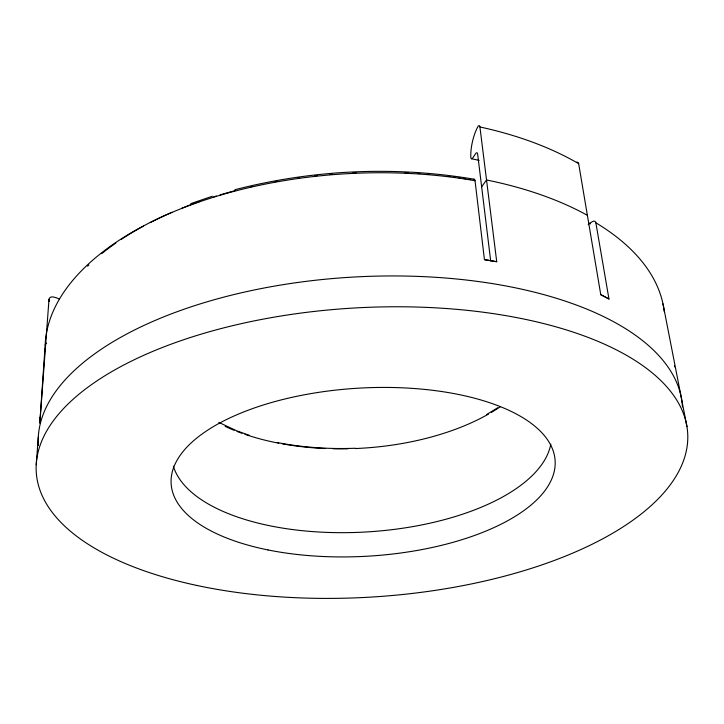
<?xml version="1.0" encoding="UTF-8"?>
<svg xmlns="http://www.w3.org/2000/svg" width="724" height="724" viewBox="0 0 724 724"><rect width="100%" height="100%" fill="white"/><g stroke="black" fill="none" stroke-linecap="round" stroke-linejoin="round"><path stroke-width="1.09" d="M46.58 343.122A3.385 2.815 3.4 0 0 45.178 345.203L39.829 422.961L48.997 299.347A3.285 2.679 1.5 0 1 53.015 296.94A23.15 18.996 0.9 0 1 59.413 299.066M36.236 464.754L38.291 437.079M481.65 186.855L486.528 179.932M486.555 414.59L497.732 407.73M588.159 224.721A3.71 2.489 -57.5 0 1 589.635 223.309L592.485 221.58A3.72 2.498 -57.4 0 1 595.852 222.793A310.252 161.316 -3.4 0 1 664.27 311.691M190.774 203.634L212.331 196.249M234.956 189.715C312.849 169.66 395.005 165.778 474.338 179.262M355.412 448.247C329.239 449.242 302.931 447.559 277.211 442.527M473.451 179.661A3.901 1.376 -79.4 0 1 475.025 180.719L484.446 259.654L496.727 261.726L479.921 126.962A3.819 1.412 -77.2 0 0 477.731 126.899A26.933 10.118 -77.3 0 0 470.79 156.855A3.783 1.403 -77.6 0 0 472.718 157.977L475.722 153.542A3.81 1.43 -77.6 0 1 477.65 154.14L490.691 260.957M471.414 158.701L479.152 160.384M249.481 435.396L236.486 430.717L218.811 422.373M576.666 162.194A3.674 2.299 -58.7 0 1 578.666 163.669L600.775 294.686L608.965 299.003L595.852 222.793M589.635 223.309L590.585 223.879M662.985 303.854L681.583 399.087M681.637 399.431L686.958 426.653M674.415 365.846L674.614 366.869M39.829 422.961A319.836 151.723 -3.4 0 1 39.802 417.522M484.446 259.654A319.836 151.723 -3.4 0 1 496.727 261.726M600.775 294.686A319.836 151.723 -3.4 0 1 608.965 299.003M45.178 345.203A310.252 161.316 -3.4 0 1 475.025 180.719M87.613 266.188A306.56 159.868 -3.4 0 1 88.862 264.975M101.668 253.69A306.56 159.868 -3.4 0 1 115.831 243.056M121.098 239.49A306.56 159.868 -3.4 0 1 143.624 226.024M150.221 222.558A306.56 159.868 -3.4 0 1 172.068 212.268M182.005 208.132A306.56 159.868 -3.4 0 1 199.607 201.525M213.634 196.865A306.56 159.868 -3.4 0 1 216.376 196.014M220.069 194.892A306.56 159.868 -3.4 0 1 235.092 190.647M250.522 186.81A306.56 159.868 -3.4 0 1 252.477 186.358M275.048 181.706A306.56 159.868 -3.4 0 1 277.165 181.326M297.455 178.05A306.56 159.868 -3.4 0 1 299.609 177.742M314.777 175.842A306.56 159.868 -3.4 0 1 316.949 175.597M330.053 174.33A306.56 159.868 -3.4 0 1 332.244 174.149M353.031 172.819A306.56 159.868 -3.4 0 1 356.298 172.674M405.051 172.737A306.56 159.868 -3.4 0 1 408.264 172.891M417.848 173.443A306.56 159.868 -3.4 0 1 419.974 173.597M427.368 174.167A306.56 159.868 -3.4 0 1 429.468 174.348M448.31 176.348A306.56 159.868 -3.4 0 1 450.047 176.565M453.523 177.027A306.56 159.868 -3.4 0 1 455.251 177.262M458.699 177.751A306.56 159.868 -3.4 0 1 460.419 178.004M463.84 178.529A306.56 159.868 -3.4 0 1 465.541 178.792M468.935 179.353A306.56 159.868 -3.4 0 1 470.627 179.633M550.801 444.219A190.231 86.5 -3.4 0 1 366.181 531.977A190.231 86.5 -3.4 0 1 173.344 466.175M500.338 406.725A186.113 95.876 -3.4 0 1 491.379 412.409M488.564 414.047A186.113 95.876 -3.4 0 1 355.394 448.545M347.982 448.78A186.113 95.876 -3.4 0 1 332.959 448.78M325.366 448.536A186.113 95.876 -3.4 0 1 282.079 443.812M278.803 443.206A186.113 95.876 -3.4 0 1 244.947 434.328M241.952 433.287A186.113 95.876 -3.4 0 1 237.056 431.459M234.105 430.291A186.113 95.876 -3.4 0 1 225.119 426.373M45.449 350.009A309.845 161.651 -3.4 0 1 45.377 348.208M486.483 179.959A309.845 161.651 -3.4 0 1 587.309 215.272M49.087 301.564A303.383 167.669 -3.4 0 1 48.997 299.347M479.921 126.962A303.383 167.669 -3.4 0 1 578.666 163.669M38.363 445.486A322.623 148.773 -3.4 0 1 351.267 277.183A322.623 148.773 -3.4 0 1 682.461 406.951M268.052 549.95A192.331 84.129 -3.4 0 0 555.19 462.491A192.331 84.129 -3.4 0 0 266.17 404.11A192.331 84.129 -3.4 0 0 268.052 549.95M196.856 585.454A326.289 144.782 -3.4 0 0 687.791 438.183A326.289 144.782 -3.4 0 0 201.272 334.117A326.289 144.782 -3.4 0 0 196.856 585.454"/></g></svg>
